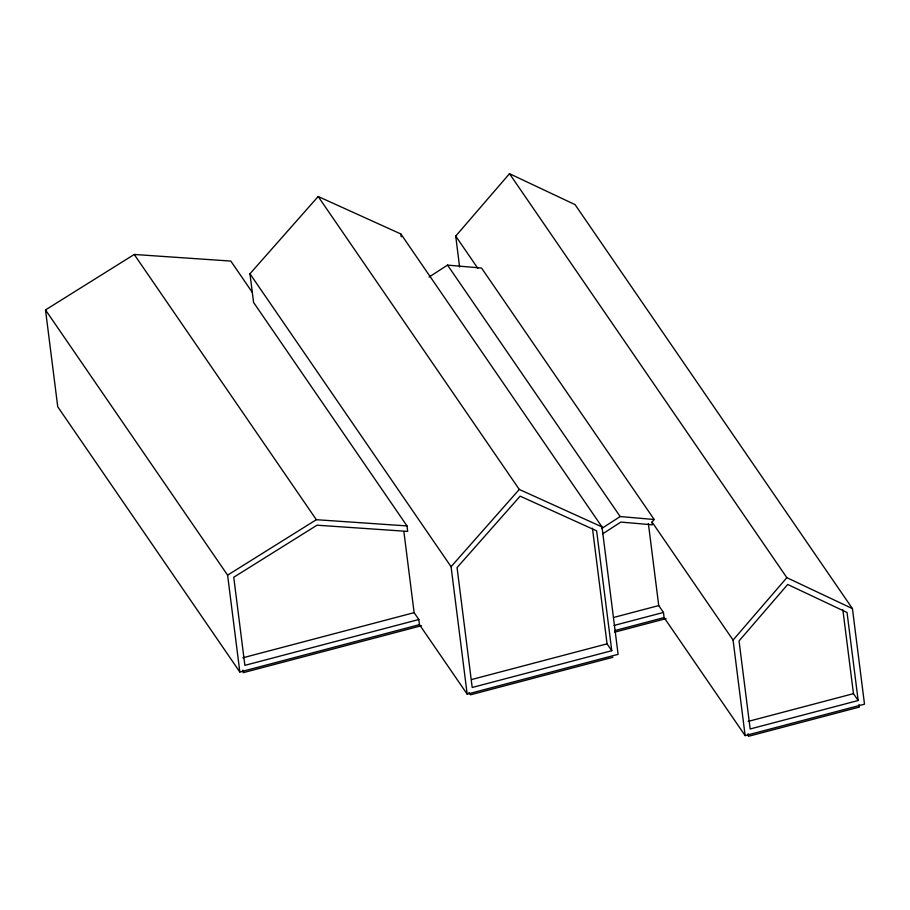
<?xml version="1.0" encoding="UTF-8"?>
<svg xmlns="http://www.w3.org/2000/svg" width="910" height="910" viewBox="0 0 910 910"><rect width="100%" height="100%" fill="white"/><g stroke="black" fill="none" stroke-linecap="round" stroke-linejoin="round"><path stroke-width="1.36" d="M459.618 267.017L455.717 236.1L509.498 173.696L575.074 204.636L852.431 608.619L864.5 704.169L745.131 735.621L664.095 617.583L663.447 612.441L658.738 605.582L648.375 523.523M602.42 534.011L620.859 522.078L652.379 524.82L652.026 522.033L654.199 519.508L481.561 268.063L447.527 265.106L429.088 277.038M745.131 735.621L733.062 640.071L786.854 577.668L852.431 608.619M418.827 619.517L244.87 665.358L233.745 577.247L317.033 525.195L407.691 531.406L406.998 525.912L253.583 302.45L249.954 273.774L318.17 196.503L400.889 233.995L601.999 526.924L618.095 654.358L467.171 694.137L419.476 624.658L418.827 619.517L414.118 612.658L403.869 531.542M467.171 694.137L451.064 566.702L519.28 489.432L601.999 526.924M601.726 528.482L620.165 516.55L654.199 519.508M419.476 624.658L239.842 672.001L57.739 406.77L45.5 309.923L134.236 254.459L230.821 261.079L252.332 292.417M239.842 672.001L227.602 575.154L316.339 519.701L406.998 525.912M242.902 657.782L414.118 612.658M421.444 625.705L243.175 672.683L242.845 670.113M613.488 617.503L658.738 605.582M614.079 625.443L663.447 612.441M614.739 630.596L664.095 617.583M614.773 632.143L666.086 618.618M471.596 679.542L607.05 643.848L611.759 650.707L472.199 687.482L457.059 567.601L520.133 496.155L596.619 530.826L611.759 650.707M612.908 657.282L470.504 694.808L468.912 692.499M748.191 721.403L853.455 693.659L858.164 700.518L750.17 728.978L739.045 640.936L787.707 584.47L847.039 612.476L858.164 700.518M509.498 173.696L786.854 577.668M455.717 236.1L477.807 268.291M652.026 522.033L733.062 640.071M447.527 265.106L620.165 516.55M318.17 196.503L519.28 489.432M249.954 273.774L451.064 566.702M134.236 254.459L316.339 519.701M45.5 309.923L227.602 575.154M858.983 704.522L859.313 707.093L748.475 736.304L748.145 733.733M842.865 609.802L853.455 693.659M592.444 528.198L607.05 643.848M400.889 233.995L401.242 236.793"/></g></svg>
